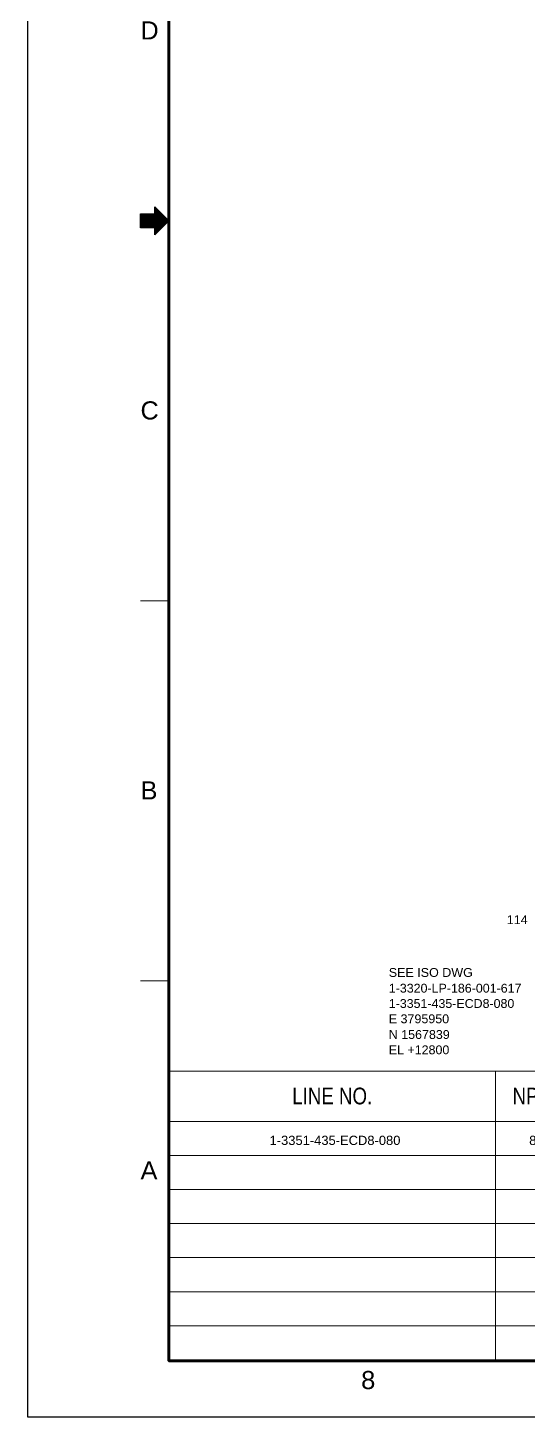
# Model space of a CAD drawing. Header units: inches. Extents: x 0 to 841, y 0 to 594.
# Drawn here: x 0 to 124.2, y 0 to 344.9 of the extents above; entities that cross this region are included whole.
import ezdxf
from ezdxf.enums import TextEntityAlignment as Align
from ezdxf.xclip import XClip

# ---------------------------------------------------------------- set-up
doc = ezdxf.new("R2010")
doc.units = ezdxf.units.IN
doc.header["$MEASUREMENT"] = 0
doc.header["$XCLIPFRAME"] = 0
for name, color, linetype in [('1-3320-LP-186-001-618_MODEL-EMBED 1_DWG$0$Default', 7, 'Continuous'), ('BG BG BG BG BG 2', 7, 'Continuous'), ('BG BG BG BG TITLETEXT', 7, 'Continuous'), ('BG Border', 7, 'Continuous'), ('DIMTEXT', 7, 'Continuous'), ('ISOTEXT', 7, 'Continuous'), ('NOZZLES', 7, 'Continuous')]:
    doc.layers.add(name, color=color, linetype=linetype)
doc.styles.add('1-3320-LP-186-001-618_MODEL-EMBED 1_DWG$0$Arial', font='arial.ttf')
doc.styles.add('Arial', font='arial.ttf')

# ---------------------------------------------------------------- blocks, each defined once
blk = doc.blocks.new('1-3320-LP-186-001-618_MODEL-EMBED 1_DWG')
at = {"layer": '1-3320-LP-186-001-618_MODEL-EMBED 1_DWG$0$Default', "color": 4, "style": '1-3320-LP-186-001-618_MODEL-EMBED 1_DWG$0$Arial'}
for s, width, p in [('1-3351-435-ECD8-080', 1.00235, (0.938205, -0.115628)), ('80', 1.008516, (3.475116, -0.115628)), ('54', 1.008516, (4.350117, -0.115628)), ('355.0 ', 1.008516, (5.29826, -0.115628)), ('45.0 ', 1.008516, (6.406503, -0.115628)), ('325.0 ', 1.008516, (7.444094, -0.115628)), ('PP', 1.004063, (8.591588, -0.115628)), ('45', 1.008516, (9.933451, -0.115628)), ('1-3351-LM-105-001', 1.002802, (11.758255, -0.115628)), ('Gas', 1.002038, (14.659147, -0.115628))]:
    blk.add_text(s, height=0.090278, dxfattribs=dict(at, width=width)).set_placement(p, align=Align.TOP_LEFT)

msp = doc.modelspace()

# ---------------------------------------------------------------- linework, layer by layer
at = {"layer": 'BG BG BG BG BG 2', "color": 2, "linetype": 'Continuous', "lineweight": 15}
for p, q in [((432.98, 85.88), (35, 85.88)), ((116.13, 14.27), (116.13, 85.88)), ((432.98, 73.42), (35, 73.42)), ((432.98, 64.96), (35, 64.96)), ((432.98, 56.51), (35, 56.51)), ((432.98, 48.06), (35, 48.06)), ((432.98, 39.61), (35, 39.61)), ((432.98, 31.16), (35, 31.16)), ((432.98, 22.71), (35, 22.71))]:
    msp.add_line(p, q, dxfattribs=at)
at = {"layer": 'BG Border', "color": 7, "linetype": 'Continuous', "lineweight": 25}
for p, q in [((0, 0), (0, 594)), ((31.5, 298.75), (31.5, 300.5)), ((31.5, 300.5), (35, 297)), ((27.98, 295.25), (27.98, 298.75)), ((27.98, 298.75), (31.5, 298.75)), ((35, 297), (31.5, 293.5)), ((31.5, 295.25), (27.98, 295.25)), ((31.5, 293.5), (31.5, 295.25)), ((841, 0), (0, 0))]:
    msp.add_line(p, q, dxfattribs=at)
at = {"layer": 'BG Border', "color": 3, "linetype": 'Continuous', "lineweight": 120}
for p, q in [((35, 14), (35, 580)), ((827, 14), (35, 14))]:
    msp.add_line(p, q, dxfattribs=at)
at = {"layer": 'BG Border', "color": 7, "linetype": 'Continuous', "lineweight": 13}
for p, q in [((31.5, 300.39), (31.61, 300.39)), ((31.5, 300.19), (31.81, 300.19)), ((27.98, 298.59), (33.41, 298.59)), ((27.98, 298.39), (33.61, 298.39)), ((27.98, 298.19), (33.81, 298.19)), ((27.98, 297.99), (34.01, 297.99)), ((27.98, 297.79), (34.21, 297.79)), ((27.98, 297.59), (34.41, 297.59)), ((27.98, 297.39), (34.61, 297.39)), ((27.98, 297.19), (34.81, 297.19)), ((27.98, 296.99), (34.99, 296.99)), ((27.98, 296.79), (34.79, 296.79)), ((31.5, 299.99), (32.01, 299.99)), ((31.5, 299.79), (32.21, 299.79)), ((31.5, 299.59), (32.41, 299.59)), ((31.5, 299.39), (32.61, 299.39)), ((31.5, 299.19), (32.81, 299.19)), ((31.5, 298.99), (33.01, 298.99)), ((31.5, 298.79), (33.21, 298.79)), ((27.98, 296.59), (34.59, 296.59)), ((27.98, 296.39), (34.39, 296.39)), ((27.98, 296.19), (34.19, 296.19)), ((27.98, 295.99), (33.99, 295.99)), ((27.98, 295.79), (33.79, 295.79)), ((27.98, 295.59), (33.59, 295.59)), ((27.98, 295.39), (33.39, 295.39)), ((31.5, 295.19), (33.19, 295.19)), ((31.5, 294.99), (32.99, 294.99)), ((31.5, 294.79), (32.79, 294.79)), ((31.5, 294.59), (32.59, 294.59)), ((31.5, 294.39), (32.39, 294.39)), ((31.5, 294.19), (32.19, 294.19)), ((31.5, 293.99), (31.99, 293.99)), ((31.5, 293.79), (31.79, 293.79)), ((31.5, 293.59), (31.59, 293.59)), ((27.98, 202.67), (35, 202.67)), ((27.98, 108.33), (35, 108.33))]:
    msp.add_line(p, q, dxfattribs=at)
at = {"layer": 'BG Border', "color": 3, "linetype": 'Continuous', "lineweight": 120}
msp.add_lwpolyline([(827, 580), (35, 580), (35, 14), (827, 14)], close=True, dxfattribs=at)

# ---------------------------------------------------------------- block references
at = {"layer": 'NOZZLES', "linetype": 'ByBlock'}
ref = msp.add_blockref('1-3320-LP-186-001-618_MODEL-EMBED 1_DWG', (36.18, 72.81), dxfattribs=dict(at, xscale=25.4, yscale=25.4, zscale=25.4))
XClip(ref).set_block_clipping_path([(-0.029528, -2.66273), (15.699643, 0.003937)])

# ---------------------------------------------------------------- texts
at = {"layer": 'BG BG BG BG TITLETEXT', "color": 4, "style": 'Arial'}
for s, width, p in [('LINE NO.', 0.800705, (75.57, 79.74)), ('NPD', 0.80406, (125.22, 79.74))]:
    msp.add_text(s, height=4.146, dxfattribs=dict(at, width=width)).set_placement(p, align=Align.MIDDLE_CENTER)
at = {"layer": 'BG Border', "color": 3, "style": 'Arial'}
for s, width, p in [('D', 0.992063, (27.98, 344.26)), ('C', 0.992063, (27.98, 249.93)), ('B', 1.004063, (27.98, 155.6)), ('A', 1.004063, (27.98, 61.26))]:
    msp.add_text(s, height=4.5, dxfattribs=dict(at, width=width)).set_placement(p, align=Align.MIDDLE_LEFT)
at = {"layer": 'BG Border', "color": 3, "style": 'Arial', "width": 1.008516}
msp.add_text('8', height=4.5, dxfattribs=at).set_placement((84.5, 11.48), align=Align.TOP_CENTER)
at = {"layer": 'DIMTEXT', "color": 2, "style": 'Arial', "width": 1.008516}
msp.add_text('114', height=2.2, dxfattribs=at).set_placement((118.9, 122.4))
at = {"layer": 'ISOTEXT', "color": 2, "style": 'Arial'}
for s, width, p in [('SEE ISO DWG', 1.00983, (89.6, 109.3)), ('1-3320-LP-186-001-617', 1.004063, (89.6, 105.4)), ('1-3351-435-ECD8-080', 1.00235, (89.6, 101.6)), ('E 3795950', 1.007902, (89.6, 97.8)), ('N 1567839', 1.006087, (89.6, 93.9)), ('EL +12800', 1.005315, (89.6, 90.1))]:
    msp.add_text(s, height=2.2, dxfattribs=dict(at, width=width)).set_placement(p)

doc.saveas('drawing.dxf')
